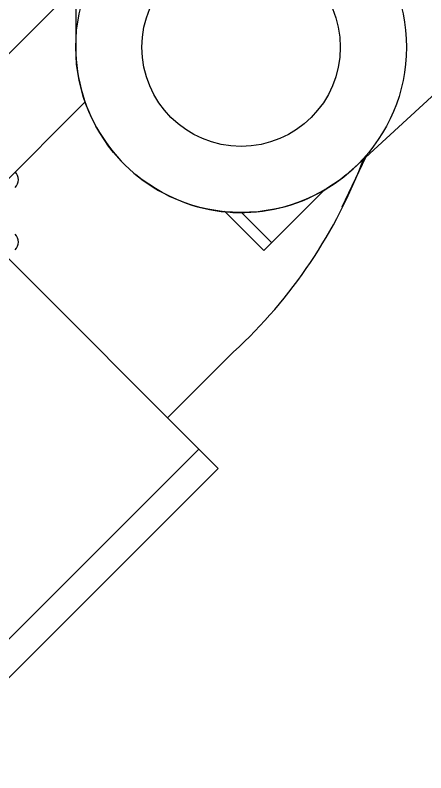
# Model space of a CAD drawing. Extents: x 1031190 to 1725648, y 733081 to 1571294.
# Drawn here: x 1140138 to 1140606, y 1237889 to 1238753 of the extents above; entities that cross this region are included whole.
import ezdxf

# ---------------------------------------------------------------- set-up
doc = ezdxf.new("R2010")
doc.units = 0
doc.header["$LTSCALE"] = 1000
doc.header["$MEASUREMENT"] = 0

msp = doc.modelspace()

# ---------------------------------------------------------------- linework, layer by layer
at = {"linetype": 'Continuous'}
for p, q in [((1140206.88, 1239198.07), (1140206.88, 1238716.17)), ((1140522.94, 1238577.5), (1141101.76, 1239110.13)), ((1139702.4, 1238280.87), (1140206.88, 1238785.35)), ((1139773.47, 1238209.8), (1140217.73, 1238654.05)), ((1140510.59, 1238534.32), (1140537.47, 1238590.87)), ((1140491.23, 1238554.44), (1140421.28, 1238484.49)), ((1140376.53, 1238529.24), (1140421.28, 1238484.49)), ((1140395.38, 1238528.16), (1140430.16, 1238493.37)), ((1140111.06, 1238494.08), (1140369.01, 1238236.13)), ((1137801.58, 1235712.75), (1140346.99, 1238258.15)), ((1137823.6, 1235690.73), (1140369.01, 1238236.13))]:
    msp.add_line(p, q, dxfattribs=at)
msp.add_line((1140386.81, 1238368.93), (1140311.51, 1238293.63))
for radius in [188.45, 113.07]:
    msp.add_circle((1140395.33, 1238716.17), radius, dxfattribs=at)
for centre, radius, start, end in [((1140395.33, 1238716.17), 188.45, 180, 312.62038), ((1140002.48, 1238787.81), 568.48, 312.53761, 339.66101), ((1140128.85, 1238565.18), 12.56, 315, 45), ((1140128.85, 1238494.11), 12.56, 315, 45)]:
    msp.add_arc(centre, radius, start, end, dxfattribs=at)

doc.saveas('drawing.dxf')
